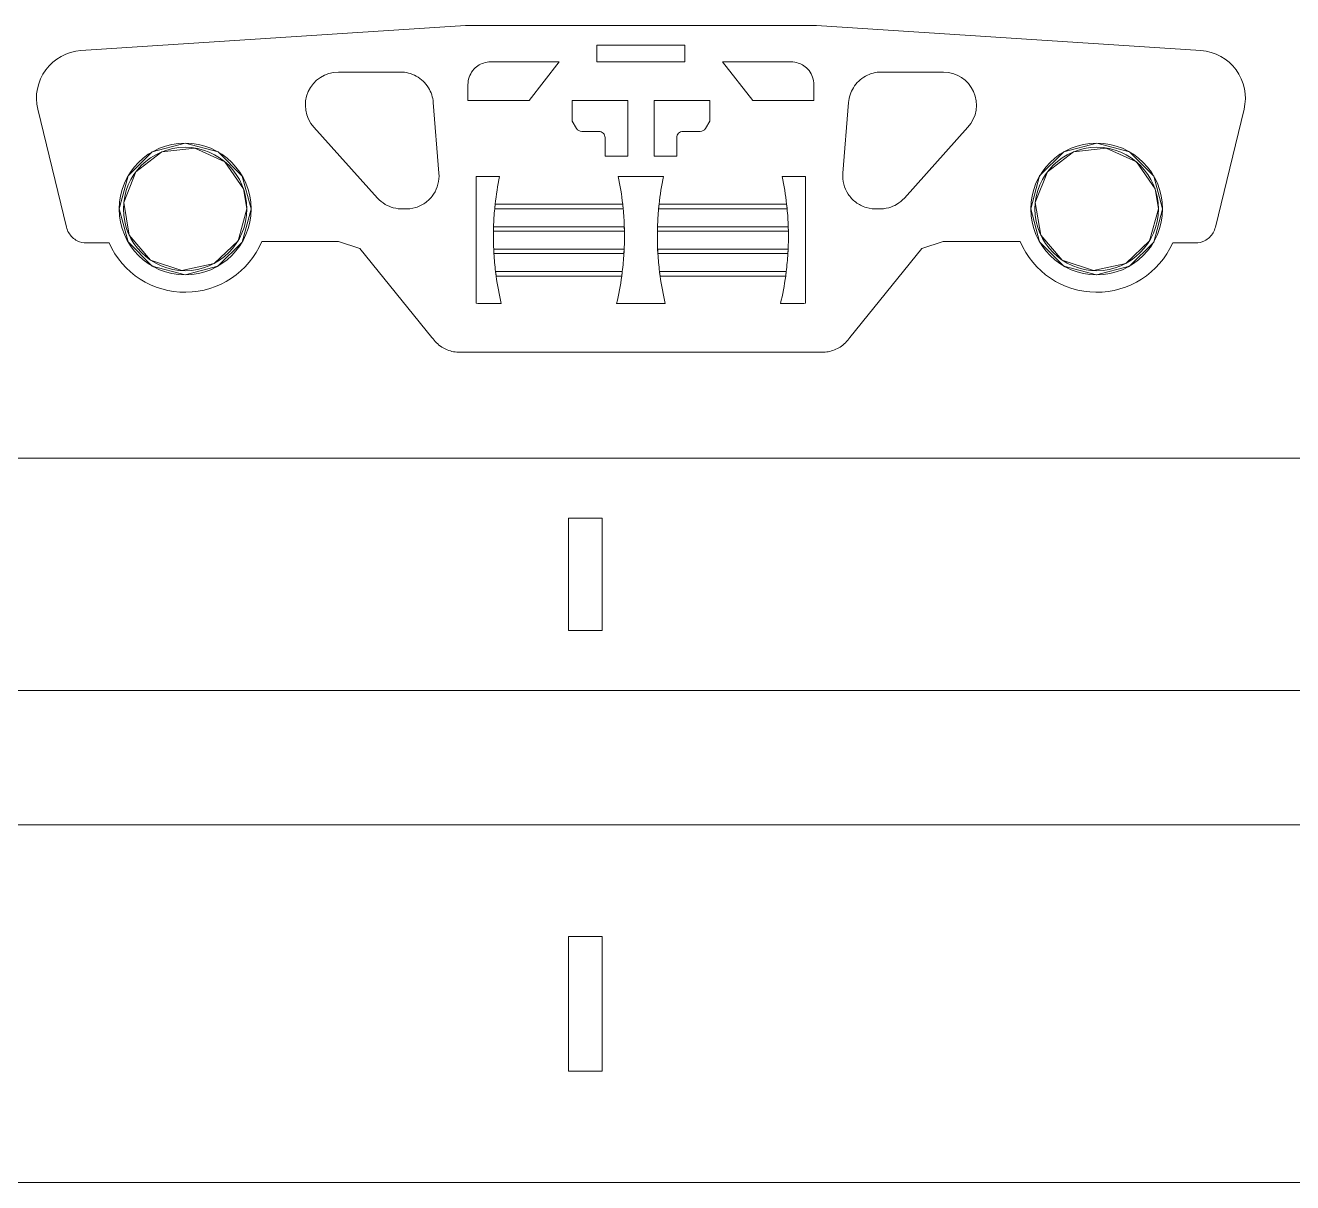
# Model space of a CAD drawing. Header units: millimetres. Extents: x -366 to 353, y -421 to 421.
# Drawn here: x -232.8 to -119.8, y -48.9 to 54.3 of the extents above; entities that cross this region are included whole.
import ezdxf

# ---------------------------------------------------------------- set-up
doc = ezdxf.new("R2010")
doc.units = ezdxf.units.MM
doc.header["$MEASUREMENT"] = 0
doc.layers.add('layer 1', color=7, linetype='Continuous')

msp = doc.modelspace()

# ---------------------------------------------------------------- linework, layer by layer
at = {"layer": 'layer 1', "color": 5, "lineweight": 9}
for points in [[(-193.5716, 54.2523), (-193.5716, 54.2523), (-227.8498, 52.0041), (-227.8498, 52.0041)], [(-162.2894, 54.2523), (-162.2894, 54.2523), (-193.5716, 54.2523), (-193.5716, 54.2523)], [(-128.0113, 52.0041), (-128.0113, 52.0041), (-162.2894, 54.2523), (-162.2894, 54.2523)], [(-174.0024, 52.4897), (-174.0024, 52.4897), (-181.8586, 52.4897), (-181.8586, 52.4897)], [(-181.8586, 52.4897), (-181.8586, 52.4897), (-181.8586, 50.999), (-181.8586, 50.999)], [(-174.0024, 50.999), (-174.0024, 50.999), (-174.0024, 52.4897), (-174.0024, 52.4897)], [(-185.2156, 50.999), (-185.2156, 50.999), (-191.3226, 50.999), (-191.3226, 50.999)], [(-187.9012, 47.5705), (-187.9012, 47.5705), (-185.2156, 50.999), (-185.2156, 50.999)], [(-181.8586, 50.999), (-181.8586, 50.999), (-174.0024, 50.999), (-174.0024, 50.999)], [(-170.6454, 50.999), (-170.6454, 50.999), (-167.9598, 47.5705), (-167.9598, 47.5705)], [(-164.5385, 50.999), (-164.5385, 50.999), (-170.6454, 50.999), (-170.6454, 50.999)], [(-199.3697, 50.0922), (-199.3697, 50.0922), (-204.8949, 50.0922), (-204.8949, 50.0922)], [(-150.9661, 50.0922), (-150.9661, 50.0922), (-156.4913, 50.0922), (-156.4913, 50.0922)], [(-193.347, 48.9746), (-193.347, 48.9746), (-193.347, 47.5705), (-193.347, 47.5705)], [(-162.514, 47.5705), (-162.514, 47.5705), (-162.514, 48.9746), (-162.514, 48.9746)], [(-193.347, 47.5705), (-193.347, 47.5705), (-187.9012, 47.5705), (-187.9012, 47.5705)], [(-184.0702, 47.5616), (-184.0702, 47.5616), (-184.0702, 45.7212), (-184.0702, 45.7212)], [(-179.1012, 47.5616), (-179.1012, 47.5616), (-184.0702, 47.5616), (-184.0702, 47.5616)], [(-179.1012, 42.5926), (-179.1012, 42.5926), (-179.1012, 47.5616), (-179.1012, 47.5616)], [(-171.7908, 47.5616), (-171.7908, 47.5616), (-176.7599, 47.5616), (-176.7599, 47.5616)], [(-176.7599, 47.5616), (-176.7599, 47.5616), (-176.7599, 42.5926), (-176.7599, 42.5926)], [(-171.7908, 45.7212), (-171.7908, 45.7212), (-171.7908, 47.5616), (-171.7908, 47.5616)], [(-167.9598, 47.5705), (-167.9598, 47.5705), (-162.514, 47.5705), (-162.514, 47.5705)], [(-231.6861, 46.7814), (-231.6861, 46.7814), (-229.1331, 36.269), (-229.1331, 36.269)], [(-195.934, 41.0691), (-195.934, 41.0691), (-196.4343, 47.3803), (-196.4343, 47.3803)], [(-159.4268, 47.3803), (-159.4268, 47.3803), (-159.9271, 41.0691), (-159.9271, 41.0691)], [(-126.7279, 36.269), (-126.7279, 36.269), (-124.175, 46.7814), (-124.175, 46.7814)], [(-184.0702, 45.7212), (-184.0702, 45.7212), (-183.6789, 45.0691), (-183.6789, 45.0691)], [(-172.1821, 45.0691), (-172.1821, 45.0691), (-171.7908, 45.7212), (-171.7908, 45.7212)], [(-207.0846, 45.1788), (-207.0846, 45.1788), (-201.4102, 38.8677), (-201.4102, 38.8677)], [(-183.6789, 45.0691), (-183.5792, 44.9028), (-183.3994, 44.8011), (-183.2055, 44.8011)], [(-183.2055, 44.8011), (-183.2055, 44.8011), (-181.6777, 44.8011), (-181.6777, 44.8011)], [(-181.1256, 44.2489), (-181.1256, 44.2489), (-181.1256, 42.5926), (-181.1256, 42.5926)], [(-174.7355, 42.5926), (-174.7355, 42.5926), (-174.7355, 44.2489), (-174.7355, 44.2489)], [(-174.1833, 44.8011), (-174.1833, 44.8011), (-172.6555, 44.8011), (-172.6555, 44.8011)], [(-172.6555, 44.8011), (-172.4616, 44.8011), (-172.2819, 44.9028), (-172.1821, 45.0691)], [(-154.4508, 38.8677), (-154.4508, 38.8677), (-148.7764, 45.1788), (-148.7764, 45.1788)], [(-181.1256, 42.5926), (-181.1256, 42.5926), (-179.1012, 42.5926), (-179.1012, 42.5926)], [(-176.7599, 42.5926), (-176.7599, 42.5926), (-174.7355, 42.5926), (-174.7355, 42.5926)], [(-192.601, 40.7879), (-192.601, 40.7879), (-192.601, 29.4899), (-192.601, 29.4899)], [(-190.5288, 40.7879), (-190.5288, 40.7879), (-192.601, 40.7879), (-192.601, 40.7879)], [(-190.5288, 40.7879), (-190.6996, 39.9704), (-190.8309, 39.145), (-190.9222, 38.3148)], [(-175.915, 40.7879), (-175.915, 40.7879), (-179.946, 40.7879), (-179.946, 40.7879)], [(-179.5526, 38.3148), (-179.6439, 39.145), (-179.7752, 39.9704), (-179.946, 40.7879)], [(-175.915, 40.7879), (-176.0858, 39.9704), (-176.2171, 39.145), (-176.3084, 38.3148)], [(-163.26, 40.7879), (-163.26, 40.7879), (-165.3323, 40.7879), (-165.3323, 40.7879)], [(-164.9389, 38.3148), (-165.0302, 39.145), (-165.1615, 39.9704), (-165.3323, 40.7879)], [(-163.26, 29.4899), (-163.26, 29.4899), (-163.26, 40.7879), (-163.26, 40.7879)], [(-190.963, 37.9148), (-191.0133, 37.3826), (-191.047, 36.849), (-191.0643, 36.3148)], [(-190.9222, 38.3148), (-190.9368, 38.1816), (-190.9505, 38.0482), (-190.963, 37.9148)], [(-190.963, 37.9148), (-190.963, 37.9148), (-179.5118, 37.9148), (-179.5118, 37.9148)], [(-179.5526, 38.3148), (-179.5526, 38.3148), (-190.9222, 38.3148), (-190.9222, 38.3148)], [(-179.5118, 37.9148), (-179.5243, 38.0482), (-179.538, 38.1816), (-179.5526, 38.3148)], [(-179.4105, 36.3148), (-179.4278, 36.849), (-179.4615, 37.3826), (-179.5118, 37.9148)], [(-176.3493, 37.9148), (-176.3995, 37.3826), (-176.4333, 36.849), (-176.4506, 36.3148)], [(-176.3084, 38.3148), (-176.3231, 38.1816), (-176.3367, 38.0482), (-176.3493, 37.9148)], [(-176.3493, 37.9148), (-176.3493, 37.9148), (-164.898, 37.9148), (-164.898, 37.9148)], [(-164.9389, 38.3148), (-164.9389, 38.3148), (-176.3084, 38.3148), (-176.3084, 38.3148)], [(-164.898, 37.9148), (-164.9106, 38.0482), (-164.9242, 38.1816), (-164.9389, 38.3148)], [(-164.7967, 36.3148), (-164.814, 36.849), (-164.8478, 37.3826), (-164.898, 37.9148)], [(-191.0643, 36.3148), (-191.0687, 36.1815), (-191.072, 36.0481), (-191.0742, 35.9148)], [(-179.4105, 36.3148), (-179.4105, 36.3148), (-191.0643, 36.3148), (-191.0643, 36.3148)], [(-179.4006, 35.9148), (-179.4029, 36.0481), (-179.4061, 36.1815), (-179.4105, 36.3148)], [(-176.4506, 36.3148), (-176.4549, 36.1815), (-176.4582, 36.0481), (-176.4605, 35.9148)], [(-164.7967, 36.3148), (-164.7967, 36.3148), (-176.4506, 36.3148), (-176.4506, 36.3148)], [(-164.7868, 35.9148), (-164.7891, 36.0481), (-164.7924, 36.1815), (-164.7967, 36.3148)], [(-191.0742, 35.9148), (-191.0833, 35.3813), (-191.0759, 34.8478), (-191.0521, 34.3148)], [(-191.0742, 35.9148), (-191.0742, 35.9148), (-179.4006, 35.9148), (-179.4006, 35.9148)], [(-179.4227, 34.3148), (-179.3989, 34.8477), (-179.3915, 35.3813), (-179.4006, 35.9146)], [(-176.4605, 35.9148), (-176.4695, 35.3813), (-176.4621, 34.8478), (-176.4384, 34.3148)], [(-176.4605, 35.9148), (-176.4605, 35.9148), (-164.7868, 35.9148), (-164.7868, 35.9148)], [(-164.8089, 34.3148), (-164.7851, 34.8477), (-164.7778, 35.3813), (-164.7868, 35.9146)], [(-227.3447, 34.863), (-227.3447, 34.863), (-225.3285, 34.863), (-225.3285, 34.863)], [(-211.7279, 34.9913), (-211.7279, 34.9913), (-204.8772, 34.9913), (-204.8772, 34.9913)], [(-204.8772, 34.9913), (-204.8772, 34.9913), (-202.9795, 34.3817), (-202.9795, 34.3817)], [(-202.9795, 34.3817), (-202.9795, 34.3817), (-196.5515, 26.4331), (-196.5515, 26.4331)], [(-191.0521, 34.3148), (-191.0462, 34.1814), (-191.0392, 34.0481), (-191.0312, 33.9148)], [(-179.4227, 34.3148), (-179.4227, 34.3148), (-191.0521, 34.3148), (-191.0521, 34.3148)], [(-191.0312, 33.9148), (-190.999, 33.3801), (-190.9504, 32.8465), (-190.8853, 32.3148)], [(-191.0312, 33.9148), (-191.0312, 33.9148), (-179.4436, 33.9148), (-179.4436, 33.9148)], [(-179.5895, 32.3148), (-179.5244, 32.8465), (-179.4758, 33.3801), (-179.4436, 33.9148)], [(-179.4436, 33.9148), (-179.4356, 34.0481), (-179.4286, 34.1814), (-179.4227, 34.3148)], [(-164.8089, 34.3148), (-164.8089, 34.3148), (-176.4384, 34.3148), (-176.4384, 34.3148)], [(-176.4384, 34.3148), (-176.4324, 34.1814), (-176.4254, 34.0481), (-176.4174, 33.9148)], [(-176.4174, 33.9148), (-176.3853, 33.3801), (-176.3366, 32.8465), (-176.2715, 32.3148)], [(-176.4174, 33.9148), (-176.4174, 33.9148), (-164.8299, 33.9148), (-164.8299, 33.9148)], [(-164.9758, 32.3148), (-164.9107, 32.8465), (-164.862, 33.3801), (-164.8299, 33.9148)], [(-164.8299, 33.9148), (-164.8219, 34.0481), (-164.8149, 34.1814), (-164.8089, 34.3148)], [(-159.3096, 26.4331), (-159.3096, 26.4331), (-152.8816, 34.3817), (-152.8816, 34.3817)], [(-152.8816, 34.3817), (-152.8816, 34.3817), (-150.9839, 34.9913), (-150.9839, 34.9913)], [(-150.9839, 34.9913), (-150.9839, 34.9913), (-144.1332, 34.9913), (-144.1332, 34.9913)], [(-130.5326, 34.863), (-130.5326, 34.863), (-128.5164, 34.863), (-128.5164, 34.863)], [(-190.8853, 32.3148), (-190.8689, 32.1813), (-190.8516, 32.048), (-190.8331, 31.9148)], [(-179.5895, 32.3148), (-179.5895, 32.3148), (-190.8853, 32.3148), (-190.8853, 32.3148)], [(-190.8331, 31.9148), (-190.719, 31.0892), (-190.5653, 30.2697), (-190.3724, 29.4589)], [(-190.8331, 31.9148), (-190.8331, 31.9148), (-179.6417, 31.9148), (-179.6417, 31.9148)], [(-180.1024, 29.4589), (-179.9096, 30.2697), (-179.7558, 31.0892), (-179.6417, 31.9148)], [(-179.6417, 31.9148), (-179.6232, 32.048), (-179.6059, 32.1813), (-179.5895, 32.3148)], [(-164.9758, 32.3148), (-164.9758, 32.3148), (-176.2715, 32.3148), (-176.2715, 32.3148)], [(-176.2715, 32.3148), (-176.2552, 32.1813), (-176.2378, 32.048), (-176.2194, 31.9148)], [(-176.2194, 31.9148), (-176.1053, 31.0892), (-175.9515, 30.2697), (-175.7586, 29.4589)], [(-176.2194, 31.9148), (-176.2194, 31.9148), (-165.0279, 31.9148), (-165.0279, 31.9148)], [(-165.4887, 29.4589), (-165.2958, 30.2697), (-165.142, 31.0892), (-165.0279, 31.9148)], [(-165.0279, 31.9148), (-165.0095, 32.048), (-164.9921, 32.1813), (-164.9758, 32.3148)], [(-192.601, 29.4899), (-192.601, 29.4899), (-192.4518, 29.4589), (-192.4518, 29.4589)], [(-192.4518, 29.4589), (-192.4518, 29.4589), (-190.3724, 29.4589), (-190.3724, 29.4589)], [(-180.1024, 29.4589), (-180.1024, 29.4589), (-175.7586, 29.4589), (-175.7586, 29.4589)], [(-165.4887, 29.4589), (-165.4887, 29.4589), (-163.4092, 29.4589), (-163.4092, 29.4589)], [(-163.4092, 29.4589), (-163.4092, 29.4589), (-163.26, 29.4899), (-163.26, 29.4899)], [(-194.056, 25.1238), (-194.056, 25.1238), (-177.9305, 25.1237), (-177.9305, 25.1237)], [(-177.9305, 25.1237), (-177.9305, 25.1237), (-161.8051, 25.1238), (-161.8051, 25.1238)], [(-22.8915, 15.6904), (-22.8915, 15.6904), (-342.8915, 15.6904), (-342.8915, 15.6904)], [(-184.3915, 10.347), (-184.3915, 10.347), (-184.3915, 0.347), (-184.3915, 0.347)], [(-181.3915, 10.347), (-181.3915, 10.347), (-184.3915, 10.347), (-184.3915, 10.347)], [(-181.3915, 0.347), (-181.3915, 0.347), (-181.3915, 10.347), (-181.3915, 10.347)], [(-184.3915, 0.347), (-184.3915, 0.347), (-181.3915, 0.347), (-181.3915, 0.347)], [(-342.8915, -4.9965), (-342.8915, -4.9965), (-22.8915, -4.9965), (-22.8915, -4.9965)], [(-22.8915, -16.9764), (-22.8915, -16.9764), (-342.8915, -16.9764), (-342.8915, -16.9764)], [(-181.3915, -26.9177), (-181.3915, -26.9177), (-184.3915, -26.9177), (-184.3915, -26.9177)], [(-184.3915, -26.9177), (-184.3915, -26.9177), (-184.3915, -38.9177), (-184.3915, -38.9177)], [(-181.3915, -38.9177), (-181.3915, -38.9177), (-181.3915, -26.9177), (-181.3915, -26.9177)], [(-184.3915, -38.9177), (-184.3915, -38.9177), (-181.3915, -38.9177), (-181.3915, -38.9177)], [(-342.8915, -48.8589), (-342.8915, -48.8589), (-22.8915, -48.8589), (-22.8915, -48.8589)]]:
    msp.add_open_spline(points, degree=3, dxfattribs=at)
for points, knots in [([(-227.8498, 52.0041), (-229.097, 51.9223), (-230.2443, 51.2935), (-230.9842, 50.2861), (-230.9842, 50.2861), (-231.7242, 49.2788), (-231.9811, 47.9959), (-231.6861, 46.7814)], [0, 0, 0, 0, 0.33333333, 0.33333333, 0.33333333, 0.33333333, 1, 1, 1, 1]), ([(-124.175, 46.7814), (-123.88, 47.9959), (-124.1369, 49.2788), (-124.8768, 50.2861), (-124.8768, 50.2861), (-125.6167, 51.2935), (-126.764, 51.9223), (-128.0112, 52.0041)], [0, 0, 0, 0, 0.33333333, 0.33333333, 0.33333333, 0.33333333, 1, 1, 1, 1]), ([(-191.3226, 50.999), (-191.5384, 50.9991), (-191.7543, 50.9642), (-191.9597, 50.8962), (-191.9597, 50.8962), (-192.1345, 50.8382), (-192.3016, 50.7561), (-192.4546, 50.6529), (-192.4546, 50.6529), (-192.6308, 50.534), (-192.7884, 50.3871), (-192.919, 50.2195), (-192.919, 50.2195), (-193.1937, 49.8671), (-193.3495, 49.4232), (-193.347, 48.9746)], [0, 0, 0, 0, 0.2, 0.2, 0.2, 0.2, 0.4, 0.4, 0.4, 0.4, 0.6, 0.6, 0.6, 0.6, 1, 1, 1, 1]), ([(-162.514, 48.9746), (-162.5115, 49.4232), (-162.6674, 49.8671), (-162.9421, 50.2195), (-162.9421, 50.2195), (-163.0727, 50.3871), (-163.2302, 50.534), (-163.4064, 50.6529), (-163.4064, 50.6529), (-163.5595, 50.7561), (-163.7266, 50.8382), (-163.9014, 50.8962), (-163.9014, 50.8962), (-164.1067, 50.9642), (-164.3227, 50.9991), (-164.5385, 50.999)], [0, 0, 0, 0, 0.2, 0.2, 0.2, 0.2, 0.4, 0.4, 0.4, 0.4, 0.6, 0.6, 0.6, 0.6, 1, 1, 1, 1]), ([(-204.8949, 50.0922), (-206.0575, 50.0922), (-207.1113, 49.4081), (-207.5845, 48.3462), (-207.5845, 48.3462), (-208.0578, 47.2843), (-207.8619, 46.0433), (-207.0846, 45.1788)], [0, 0, 0, 0, 0.33333333, 0.33333333, 0.33333333, 0.33333333, 1, 1, 1, 1]), ([(-196.4343, 47.3803), (-196.4703, 47.8457), (-196.6205, 48.3011), (-196.8664, 48.6982), (-196.8664, 48.6982), (-196.9996, 48.9132), (-197.1608, 49.1111), (-197.3444, 49.2851), (-197.3444, 49.2851), (-197.5283, 49.4593), (-197.7346, 49.6096), (-197.9567, 49.731), (-197.9567, 49.731), (-198.3876, 49.9666), (-198.878, 50.0935), (-199.3697, 50.0922)], [0, 0, 0, 0, 0.2, 0.2, 0.2, 0.2, 0.4, 0.4, 0.4, 0.4, 0.6, 0.6, 0.6, 0.6, 1, 1, 1, 1]), ([(-156.4913, 50.0922), (-156.9831, 50.0935), (-157.4734, 49.9666), (-157.9044, 49.731), (-157.9044, 49.731), (-158.1265, 49.6096), (-158.3328, 49.4593), (-158.5167, 49.2851), (-158.5167, 49.2851), (-158.7002, 49.1111), (-158.8615, 48.9132), (-158.9946, 48.6982), (-158.9946, 48.6982), (-159.2405, 48.3011), (-159.3908, 47.8457), (-159.4268, 47.3803)], [0, 0, 0, 0, 0.2, 0.2, 0.2, 0.2, 0.4, 0.4, 0.4, 0.4, 0.6, 0.6, 0.6, 0.6, 1, 1, 1, 1]), ([(-148.7764, 45.1788), (-147.9991, 46.0433), (-147.8033, 47.2843), (-148.2765, 48.3462), (-148.2765, 48.3462), (-148.7498, 49.4081), (-149.8035, 50.0922), (-150.9661, 50.0922)], [0, 0, 0, 0, 0.33333333, 0.33333333, 0.33333333, 0.33333333, 1, 1, 1, 1]), ([(-181.1256, 44.2489), (-181.1256, 44.3954), (-181.1838, 44.5358), (-181.2873, 44.6393), (-181.2873, 44.6393), (-181.3909, 44.7429), (-181.5313, 44.8011), (-181.6777, 44.8011)], [0, 0, 0, 0, 0.33333333, 0.33333333, 0.33333333, 0.33333333, 1, 1, 1, 1]), ([(-174.1833, 44.8011), (-174.3298, 44.8011), (-174.4702, 44.7429), (-174.5737, 44.6393), (-174.5737, 44.6393), (-174.6773, 44.5358), (-174.7355, 44.3954), (-174.7355, 44.2489)], [0, 0, 0, 0, 0.33333333, 0.33333333, 0.33333333, 0.33333333, 1, 1, 1, 1]), ([(-212.6833, 37.8918), (-212.6833, 41.1353), (-215.3127, 43.7647), (-218.5561, 43.7647), (-218.5561, 43.7647), (-221.7996, 43.7647), (-224.429, 41.1353), (-224.429, 37.8918), (-224.429, 37.8918), (-224.429, 34.6483), (-221.7997, 32.019), (-218.5562, 32.0189), (-218.5562, 32.0189), (-215.3127, 32.0189), (-212.6833, 34.6483), (-212.6833, 37.8918)], [0, 0, 0, 0, 0.2, 0.2, 0.2, 0.2, 0.4, 0.4, 0.4, 0.4, 0.6, 0.6, 0.6, 0.6, 1, 1, 1, 1]), ([(-213.0562, 37.8918), (-213.0562, 40.9294), (-215.5186, 43.3918), (-218.5561, 43.3918), (-218.5561, 43.3918), (-221.5937, 43.3918), (-224.0561, 40.9294), (-224.0562, 37.8918), (-224.0562, 37.8918), (-224.0562, 34.8543), (-221.5937, 32.3918), (-218.5562, 32.3918), (-218.5562, 32.3918), (-215.5186, 32.3918), (-213.0562, 34.8542), (-213.0562, 37.8918)], [0, 0, 0, 0, 0.2, 0.2, 0.2, 0.2, 0.4, 0.4, 0.4, 0.4, 0.6, 0.6, 0.6, 0.6, 1, 1, 1, 1]), ([(-131.432, 37.8918), (-131.432, 41.1353), (-134.0614, 43.7647), (-137.3049, 43.7647), (-137.3049, 43.7647), (-140.5484, 43.7647), (-143.1777, 41.1353), (-143.1778, 37.8918), (-143.1778, 37.8918), (-143.1778, 34.6483), (-140.5484, 32.019), (-137.3049, 32.0189), (-137.3049, 32.0189), (-134.0614, 32.0189), (-131.4321, 34.6483), (-131.432, 37.8918)], [0, 0, 0, 0, 0.2, 0.2, 0.2, 0.2, 0.4, 0.4, 0.4, 0.4, 0.6, 0.6, 0.6, 0.6, 1, 1, 1, 1]), ([(-131.8049, 37.8918), (-131.8049, 40.9294), (-134.2673, 43.3918), (-137.3049, 43.3918), (-137.3049, 43.3918), (-140.3425, 43.3918), (-142.8049, 40.9294), (-142.8049, 37.8918), (-142.8049, 37.8918), (-142.8049, 34.8543), (-140.3425, 32.3918), (-137.3049, 32.3918), (-137.3049, 32.3918), (-134.2674, 32.3918), (-131.8049, 34.8542), (-131.8049, 37.8918)], [0, 0, 0, 0, 0.2, 0.2, 0.2, 0.2, 0.4, 0.4, 0.4, 0.4, 0.6, 0.6, 0.6, 0.6, 1, 1, 1, 1]), ([(-201.4102, 38.8677), (-201.2122, 38.647), (-200.9804, 38.4573), (-200.7253, 38.3053), (-200.7253, 38.3053), (-200.5054, 38.1741), (-200.2681, 38.071), (-200.0216, 38.0041), (-200.0216, 38.0041), (-199.7149, 37.9209), (-199.3939, 37.8937), (-199.073, 37.8919), (-199.073, 37.8919), (-198.7097, 37.8898), (-198.3466, 37.9202), (-198.0018, 38.0225), (-198.0018, 38.0225), (-197.6679, 38.1216), (-197.3513, 38.2881), (-197.0735, 38.5028), (-197.0735, 38.5028), (-196.8124, 38.7046), (-196.5856, 38.9489), (-196.4056, 39.2237), (-196.4056, 39.2237), (-196.0518, 39.7641), (-195.8792, 40.4224), (-195.934, 41.0691)], [0, 0, 0, 0, 0.125, 0.125, 0.125, 0.125, 0.25, 0.25, 0.25, 0.25, 0.375, 0.375, 0.375, 0.375, 0.5, 0.5, 0.5, 0.5, 0.625, 0.625, 0.625, 0.625, 0.75, 0.75, 0.75, 0.75, 1, 1, 1, 1]), ([(-159.9271, 41.0691), (-159.9818, 40.4224), (-159.8093, 39.7641), (-159.4554, 39.2237), (-159.4554, 39.2237), (-159.2755, 38.9489), (-159.0486, 38.7046), (-158.7876, 38.5028), (-158.7876, 38.5028), (-158.5098, 38.2881), (-158.1931, 38.1216), (-157.8592, 38.0225), (-157.8592, 38.0225), (-157.5145, 37.9202), (-157.1513, 37.8898), (-156.788, 37.8919), (-156.788, 37.8919), (-156.4671, 37.8937), (-156.1461, 37.9209), (-155.8394, 38.0041), (-155.8394, 38.0041), (-155.5929, 38.071), (-155.3557, 38.1741), (-155.1357, 38.3053), (-155.1357, 38.3053), (-154.8807, 38.4573), (-154.6489, 38.647), (-154.4508, 38.8677)], [0, 0, 0, 0, 0.125, 0.125, 0.125, 0.125, 0.25, 0.25, 0.25, 0.25, 0.375, 0.375, 0.375, 0.375, 0.5, 0.5, 0.5, 0.5, 0.625, 0.625, 0.625, 0.625, 0.75, 0.75, 0.75, 0.75, 1, 1, 1, 1]), ([(-229.1331, 36.269), (-229.051, 35.9251), (-228.8644, 35.6068), (-228.6067, 35.3638), (-228.6067, 35.3638), (-228.4758, 35.2404), (-228.3266, 35.1364), (-228.1657, 35.0562), (-228.1657, 35.0562), (-227.9115, 34.9296), (-227.6282, 34.8625), (-227.3447, 34.863)], [0, 0, 0, 0, 0.25, 0.25, 0.25, 0.25, 0.5, 0.5, 0.5, 0.5, 1, 1, 1, 1]), ([(-128.5164, 34.863), (-128.2328, 34.8625), (-127.9496, 34.9296), (-127.6954, 35.0562), (-127.6954, 35.0562), (-127.5345, 35.1364), (-127.3853, 35.2404), (-127.2543, 35.3638), (-127.2543, 35.3638), (-126.9966, 35.6068), (-126.81, 35.9251), (-126.7279, 36.269)], [0, 0, 0, 0, 0.25, 0.25, 0.25, 0.25, 0.5, 0.5, 0.5, 0.5, 1, 1, 1, 1]), ([(-225.3285, 34.863), (-224.1237, 32.1692), (-221.4369, 30.4455), (-218.4861, 30.4734), (-218.4861, 30.4734), (-215.5353, 30.5012), (-212.8816, 32.2753), (-211.7279, 34.9913)], [0, 0, 0, 0, 0.33333333, 0.33333333, 0.33333333, 0.33333333, 1, 1, 1, 1]), ([(-144.1332, 34.9913), (-142.9795, 32.2753), (-140.3257, 30.5012), (-137.3749, 30.4734), (-137.3749, 30.4734), (-134.4241, 30.4455), (-131.7374, 32.1692), (-130.5326, 34.863)], [0, 0, 0, 0, 0.33333333, 0.33333333, 0.33333333, 0.33333333, 1, 1, 1, 1]), ([(-196.5515, 26.4331), (-196.3152, 26.1054), (-196.022, 25.813), (-195.6816, 25.5929), (-195.6816, 25.5929), (-195.5252, 25.4918), (-195.3587, 25.4059), (-195.1858, 25.3364), (-195.1858, 25.3364), (-194.828, 25.1927), (-194.4423, 25.1192), (-194.056, 25.1238)], [0, 0, 0, 0, 0.25, 0.25, 0.25, 0.25, 0.5, 0.5, 0.5, 0.5, 1, 1, 1, 1]), ([(-161.8051, 25.1238), (-161.4187, 25.1192), (-161.033, 25.1927), (-160.6752, 25.3364), (-160.6752, 25.3364), (-160.5023, 25.4059), (-160.3359, 25.4918), (-160.1794, 25.5929), (-160.1794, 25.5929), (-159.8391, 25.813), (-159.5459, 26.1054), (-159.3096, 26.4331)], [0, 0, 0, 0, 0.25, 0.25, 0.25, 0.25, 0.5, 0.5, 0.5, 0.5, 1, 1, 1, 1])]:
    msp.add_open_spline(points, degree=3, knots=knots, dxfattribs=at)
at = {"layer": 'layer 1', "lineweight": 9}
for points, knots in [([(-212.6833, 37.8918), (-212.6833, 37.8918), (-213.4697, 40.8275), (-213.4697, 40.8275), (-213.4697, 40.8275), (-213.4697, 40.8275), (-213.4697, 40.8275), (-213.4697, 40.8275), (-213.4697, 40.8275), (-213.4697, 40.8275), (-215.6182, 42.977), (-215.6182, 42.977), (-215.6182, 42.977), (-215.6182, 42.977), (-215.6182, 42.977), (-215.6182, 42.977), (-215.6182, 42.977), (-215.6182, 42.977), (-218.5535, 43.7647), (-218.5535, 43.7647), (-218.5535, 43.7647), (-218.5535, 43.7647), (-218.5535, 43.7647), (-218.5535, 43.7647), (-218.5535, 43.7647), (-218.5535, 43.7647), (-221.4896, 42.9796), (-221.4896, 42.9796), (-221.4896, 42.9796), (-221.4896, 42.9796), (-221.4896, 42.9796), (-221.4896, 42.9796), (-221.4896, 42.9796), (-221.4896, 42.9796), (-223.64, 40.832), (-223.64, 40.832), (-223.64, 40.832), (-223.64, 40.832), (-223.64, 40.832), (-223.64, 40.832), (-223.64, 40.832), (-223.64, 40.832), (-224.429, 37.897), (-224.429, 37.897), (-224.429, 37.897), (-224.429, 37.897), (-224.429, 37.897), (-224.429, 37.897), (-224.429, 37.897), (-224.429, 37.897), (-223.6452, 34.9607), (-223.6452, 34.9607), (-223.6452, 34.9607), (-223.6452, 34.9607), (-223.6452, 34.9607), (-223.6452, 34.9607), (-223.6452, 34.9607), (-223.6452, 34.9607), (-221.4986, 32.8093), (-221.4986, 32.8093), (-221.4986, 32.8093), (-221.4986, 32.8093), (-221.4986, 32.8093), (-221.4986, 32.8093), (-221.4986, 32.8093), (-221.4986, 32.8093), (-218.564, 32.019), (-218.564, 32.019), (-218.564, 32.019), (-218.564, 32.019), (-218.564, 32.019), (-218.564, 32.019), (-218.564, 32.019), (-218.564, 32.019), (-215.6273, 32.8014), (-215.6273, 32.8014), (-215.6273, 32.8014), (-215.6273, 32.8014), (-215.6273, 32.8014), (-215.6273, 32.8014), (-215.6273, 32.8014), (-215.6273, 32.8014), (-213.4749, 34.9471), (-213.4749, 34.9471), (-213.4749, 34.9471), (-213.4749, 34.9471), (-213.4749, 34.9471), (-213.4749, 34.9471), (-213.4749, 34.9471), (-213.4749, 34.9471), (-212.6833, 37.8813), (-212.6833, 37.8813), (-212.6833, 37.8813), (-212.6833, 37.8813), (-212.6833, 37.8813), (-212.6833, 37.8813), (-212.6833, 37.8813), (-212.6833, 37.8813), (-212.6833, 37.8918), (-212.6833, 37.8918)], [0, 0, 0, 0, 0.03846154, 0.03846154, 0.03846154, 0.03846154, 0.07692308, 0.07692308, 0.07692308, 0.07692308, 0.11538462, 0.11538462, 0.11538462, 0.11538462, 0.15384615, 0.15384615, 0.15384615, 0.15384615, 0.19230769, 0.19230769, 0.19230769, 0.19230769, 0.23076923, 0.23076923, 0.23076923, 0.23076923, 0.26923077, 0.26923077, 0.26923077, 0.26923077, 0.30769231, 0.30769231, 0.30769231, 0.30769231, 0.34615385, 0.34615385, 0.34615385, 0.34615385, 0.38461538, 0.38461538, 0.38461538, 0.38461538, 0.42307692, 0.42307692, 0.42307692, 0.42307692, 0.46153846, 0.46153846, 0.46153846, 0.46153846, 0.5, 0.5, 0.5, 0.5, 0.53846154, 0.53846154, 0.53846154, 0.53846154, 0.57692308, 0.57692308, 0.57692308, 0.57692308, 0.61538462, 0.61538462, 0.61538462, 0.61538462, 0.65384615, 0.65384615, 0.65384615, 0.65384615, 0.69230769, 0.69230769, 0.69230769, 0.69230769, 0.73076923, 0.73076923, 0.73076923, 0.73076923, 0.76923077, 0.76923077, 0.76923077, 0.76923077, 0.80769231, 0.80769231, 0.80769231, 0.80769231, 0.84615385, 0.84615385, 0.84615385, 0.84615385, 0.88461538, 0.88461538, 0.88461538, 0.88461538, 0.92307692, 0.92307692, 0.92307692, 0.92307692, 1, 1, 1, 1]), ([(-213.0562, 37.8918), (-213.0562, 37.8918), (-213.8416, 35.0593), (-213.8416, 35.0593), (-213.8416, 35.0593), (-213.8416, 35.0593), (-213.8416, 35.0593), (-213.8416, 35.0593), (-213.8416, 35.0593), (-213.8416, 35.0593), (-215.9736, 33.0358), (-215.9736, 33.0358), (-215.9736, 33.0358), (-215.9736, 33.0358), (-215.9736, 33.0358), (-215.9736, 33.0358), (-215.9736, 33.0358), (-215.9736, 33.0358), (-218.8433, 32.3993), (-218.8433, 32.3993), (-218.8433, 32.3993), (-218.8433, 32.3993), (-218.8433, 32.3993), (-218.8433, 32.3993), (-218.8433, 32.3993), (-218.8433, 32.3993), (-221.6309, 33.3316), (-221.6309, 33.3316), (-221.6309, 33.3316), (-221.6309, 33.3316), (-221.6309, 33.3316), (-221.6309, 33.3316), (-221.6309, 33.3316), (-221.6309, 33.3316), (-223.5403, 35.5663), (-223.5403, 35.5663), (-223.5403, 35.5663), (-223.5403, 35.5663), (-223.5403, 35.5663), (-223.5403, 35.5663), (-223.5403, 35.5663), (-223.5403, 35.5663), (-224.0262, 38.4653), (-224.0262, 38.4653), (-224.0262, 38.4653), (-224.0262, 38.4653), (-224.0262, 38.4653), (-224.0262, 38.4653), (-224.0262, 38.4653), (-224.0262, 38.4653), (-222.9497, 41.2004), (-222.9497, 41.2004), (-222.9497, 41.2004), (-222.9497, 41.2004), (-222.9497, 41.2004), (-222.9497, 41.2004), (-222.9497, 41.2004), (-222.9497, 41.2004), (-220.6183, 42.9906), (-220.6183, 42.9906), (-220.6183, 42.9906), (-220.6183, 42.9906), (-220.6183, 42.9906), (-220.6183, 42.9906), (-220.6183, 42.9906), (-220.6183, 42.9906), (-217.6979, 43.3244), (-217.6979, 43.3244), (-217.6979, 43.3244), (-217.6979, 43.3244), (-217.6979, 43.3244), (-217.6979, 43.3244), (-217.6979, 43.3244), (-217.6979, 43.3244), (-215.0227, 42.1066), (-215.0227, 42.1066), (-215.0227, 42.1066), (-215.0227, 42.1066), (-215.0227, 42.1066), (-215.0227, 42.1066), (-215.0227, 42.1066), (-215.0227, 42.1066), (-213.3567, 39.685), (-213.3567, 39.685), (-213.3567, 39.685), (-213.3567, 39.685), (-213.3567, 39.685), (-213.3567, 39.685), (-213.3567, 39.685), (-213.3567, 39.685), (-213.0562, 37.8918), (-213.0562, 37.8918)], [0, 0, 0, 0, 0.04166667, 0.04166667, 0.04166667, 0.04166667, 0.08333333, 0.08333333, 0.08333333, 0.08333333, 0.125, 0.125, 0.125, 0.125, 0.16666667, 0.16666667, 0.16666667, 0.16666667, 0.20833333, 0.20833333, 0.20833333, 0.20833333, 0.25, 0.25, 0.25, 0.25, 0.29166667, 0.29166667, 0.29166667, 0.29166667, 0.33333333, 0.33333333, 0.33333333, 0.33333333, 0.375, 0.375, 0.375, 0.375, 0.41666667, 0.41666667, 0.41666667, 0.41666667, 0.45833333, 0.45833333, 0.45833333, 0.45833333, 0.5, 0.5, 0.5, 0.5, 0.54166667, 0.54166667, 0.54166667, 0.54166667, 0.58333333, 0.58333333, 0.58333333, 0.58333333, 0.625, 0.625, 0.625, 0.625, 0.66666667, 0.66666667, 0.66666667, 0.66666667, 0.70833333, 0.70833333, 0.70833333, 0.70833333, 0.75, 0.75, 0.75, 0.75, 0.79166667, 0.79166667, 0.79166667, 0.79166667, 0.83333333, 0.83333333, 0.83333333, 0.83333333, 0.875, 0.875, 0.875, 0.875, 0.91666667, 0.91666667, 0.91666667, 0.91666667, 1, 1, 1, 1]), ([(-131.432, 37.8918), (-131.432, 37.8918), (-132.2184, 40.8275), (-132.2184, 40.8275), (-132.2184, 40.8275), (-132.2184, 40.8275), (-132.2184, 40.8275), (-132.2184, 40.8275), (-132.2184, 40.8275), (-132.2184, 40.8275), (-134.367, 42.977), (-134.367, 42.977), (-134.367, 42.977), (-134.367, 42.977), (-134.367, 42.977), (-134.367, 42.977), (-134.367, 42.977), (-134.367, 42.977), (-137.3023, 43.7647), (-137.3023, 43.7647), (-137.3023, 43.7647), (-137.3023, 43.7647), (-137.3023, 43.7647), (-137.3023, 43.7647), (-137.3023, 43.7647), (-137.3023, 43.7647), (-140.2383, 42.9796), (-140.2383, 42.9796), (-140.2383, 42.9796), (-140.2383, 42.9796), (-140.2383, 42.9796), (-140.2383, 42.9796), (-140.2383, 42.9796), (-140.2383, 42.9796), (-142.3888, 40.832), (-142.3888, 40.832), (-142.3888, 40.832), (-142.3888, 40.832), (-142.3888, 40.832), (-142.3888, 40.832), (-142.3888, 40.832), (-142.3888, 40.832), (-143.1778, 37.897), (-143.1778, 37.897), (-143.1778, 37.897), (-143.1778, 37.897), (-143.1778, 37.897), (-143.1778, 37.897), (-143.1778, 37.897), (-143.1778, 37.897), (-142.394, 34.9607), (-142.394, 34.9607), (-142.394, 34.9607), (-142.394, 34.9607), (-142.394, 34.9607), (-142.394, 34.9607), (-142.394, 34.9607), (-142.394, 34.9607), (-140.2474, 32.8093), (-140.2474, 32.8093), (-140.2474, 32.8093), (-140.2474, 32.8093), (-140.2474, 32.8093), (-140.2474, 32.8093), (-140.2474, 32.8093), (-140.2474, 32.8093), (-137.3127, 32.019), (-137.3127, 32.019), (-137.3127, 32.019), (-137.3127, 32.019), (-137.3127, 32.019), (-137.3127, 32.019), (-137.3127, 32.019), (-137.3127, 32.019), (-134.376, 32.8014), (-134.376, 32.8014), (-134.376, 32.8014), (-134.376, 32.8014), (-134.376, 32.8014), (-134.376, 32.8014), (-134.376, 32.8014), (-134.376, 32.8014), (-132.2237, 34.9471), (-132.2237, 34.9471), (-132.2237, 34.9471), (-132.2237, 34.9471), (-132.2237, 34.9471), (-132.2237, 34.9471), (-132.2237, 34.9471), (-132.2237, 34.9471), (-131.432, 37.8813), (-131.432, 37.8813), (-131.432, 37.8813), (-131.432, 37.8813), (-131.432, 37.8813), (-131.432, 37.8813), (-131.432, 37.8813), (-131.432, 37.8813), (-131.432, 37.8918), (-131.432, 37.8918)], [0, 0, 0, 0, 0.03846154, 0.03846154, 0.03846154, 0.03846154, 0.07692308, 0.07692308, 0.07692308, 0.07692308, 0.11538462, 0.11538462, 0.11538462, 0.11538462, 0.15384615, 0.15384615, 0.15384615, 0.15384615, 0.19230769, 0.19230769, 0.19230769, 0.19230769, 0.23076923, 0.23076923, 0.23076923, 0.23076923, 0.26923077, 0.26923077, 0.26923077, 0.26923077, 0.30769231, 0.30769231, 0.30769231, 0.30769231, 0.34615385, 0.34615385, 0.34615385, 0.34615385, 0.38461538, 0.38461538, 0.38461538, 0.38461538, 0.42307692, 0.42307692, 0.42307692, 0.42307692, 0.46153846, 0.46153846, 0.46153846, 0.46153846, 0.5, 0.5, 0.5, 0.5, 0.53846154, 0.53846154, 0.53846154, 0.53846154, 0.57692308, 0.57692308, 0.57692308, 0.57692308, 0.61538462, 0.61538462, 0.61538462, 0.61538462, 0.65384615, 0.65384615, 0.65384615, 0.65384615, 0.69230769, 0.69230769, 0.69230769, 0.69230769, 0.73076923, 0.73076923, 0.73076923, 0.73076923, 0.76923077, 0.76923077, 0.76923077, 0.76923077, 0.80769231, 0.80769231, 0.80769231, 0.80769231, 0.84615385, 0.84615385, 0.84615385, 0.84615385, 0.88461538, 0.88461538, 0.88461538, 0.88461538, 0.92307692, 0.92307692, 0.92307692, 0.92307692, 1, 1, 1, 1]), ([(-131.8049, 37.8918), (-131.8049, 37.8918), (-132.5904, 35.0593), (-132.5904, 35.0593), (-132.5904, 35.0593), (-132.5904, 35.0593), (-132.5904, 35.0593), (-132.5904, 35.0593), (-132.5904, 35.0593), (-132.5904, 35.0593), (-134.7224, 33.0358), (-134.7224, 33.0358), (-134.7224, 33.0358), (-134.7224, 33.0358), (-134.7224, 33.0358), (-134.7224, 33.0358), (-134.7224, 33.0358), (-134.7224, 33.0358), (-137.592, 32.3993), (-137.592, 32.3993), (-137.592, 32.3993), (-137.592, 32.3993), (-137.592, 32.3993), (-137.592, 32.3993), (-137.592, 32.3993), (-137.592, 32.3993), (-140.3796, 33.3316), (-140.3796, 33.3316), (-140.3796, 33.3316), (-140.3796, 33.3316), (-140.3796, 33.3316), (-140.3796, 33.3316), (-140.3796, 33.3316), (-140.3796, 33.3316), (-142.2891, 35.5663), (-142.2891, 35.5663), (-142.2891, 35.5663), (-142.2891, 35.5663), (-142.2891, 35.5663), (-142.2891, 35.5663), (-142.2891, 35.5663), (-142.2891, 35.5663), (-142.7749, 38.4653), (-142.7749, 38.4653), (-142.7749, 38.4653), (-142.7749, 38.4653), (-142.7749, 38.4653), (-142.7749, 38.4653), (-142.7749, 38.4653), (-142.7749, 38.4653), (-141.6984, 41.2004), (-141.6984, 41.2004), (-141.6984, 41.2004), (-141.6984, 41.2004), (-141.6984, 41.2004), (-141.6984, 41.2004), (-141.6984, 41.2004), (-141.6984, 41.2004), (-139.367, 42.9906), (-139.367, 42.9906), (-139.367, 42.9906), (-139.367, 42.9906), (-139.367, 42.9906), (-139.367, 42.9906), (-139.367, 42.9906), (-139.367, 42.9906), (-136.4467, 43.3244), (-136.4467, 43.3244), (-136.4467, 43.3244), (-136.4467, 43.3244), (-136.4467, 43.3244), (-136.4467, 43.3244), (-136.4467, 43.3244), (-136.4467, 43.3244), (-133.7714, 42.1066), (-133.7714, 42.1066), (-133.7714, 42.1066), (-133.7714, 42.1066), (-133.7714, 42.1066), (-133.7714, 42.1066), (-133.7714, 42.1066), (-133.7714, 42.1066), (-132.1054, 39.685), (-132.1054, 39.685), (-132.1054, 39.685), (-132.1054, 39.685), (-132.1054, 39.685), (-132.1054, 39.685), (-132.1054, 39.685), (-132.1054, 39.685), (-131.8049, 37.8918), (-131.8049, 37.8918)], [0, 0, 0, 0, 0.04166667, 0.04166667, 0.04166667, 0.04166667, 0.08333333, 0.08333333, 0.08333333, 0.08333333, 0.125, 0.125, 0.125, 0.125, 0.16666667, 0.16666667, 0.16666667, 0.16666667, 0.20833333, 0.20833333, 0.20833333, 0.20833333, 0.25, 0.25, 0.25, 0.25, 0.29166667, 0.29166667, 0.29166667, 0.29166667, 0.33333333, 0.33333333, 0.33333333, 0.33333333, 0.375, 0.375, 0.375, 0.375, 0.41666667, 0.41666667, 0.41666667, 0.41666667, 0.45833333, 0.45833333, 0.45833333, 0.45833333, 0.5, 0.5, 0.5, 0.5, 0.54166667, 0.54166667, 0.54166667, 0.54166667, 0.58333333, 0.58333333, 0.58333333, 0.58333333, 0.625, 0.625, 0.625, 0.625, 0.66666667, 0.66666667, 0.66666667, 0.66666667, 0.70833333, 0.70833333, 0.70833333, 0.70833333, 0.75, 0.75, 0.75, 0.75, 0.79166667, 0.79166667, 0.79166667, 0.79166667, 0.83333333, 0.83333333, 0.83333333, 0.83333333, 0.875, 0.875, 0.875, 0.875, 0.91666667, 0.91666667, 0.91666667, 0.91666667, 1, 1, 1, 1]), ([(-179.5526, 38.3148), (-179.5526, 38.3148), (-190.9222, 38.3148), (-190.9222, 38.3148), (-190.9222, 38.3148), (-190.9222, 38.3148), (-190.9222, 38.3148), (-190.9222, 38.3148), (-190.9222, 38.3148), (-190.9222, 38.3148), (-190.963, 37.9148), (-190.963, 37.9148), (-190.963, 37.9148), (-190.963, 37.9148), (-190.963, 37.9148), (-190.963, 37.9148), (-190.963, 37.9148), (-190.963, 37.9148), (-179.5118, 37.9148), (-179.5118, 37.9148), (-179.5118, 37.9148), (-179.5118, 37.9148), (-179.5118, 37.9148), (-179.5118, 37.9148), (-179.5118, 37.9148), (-179.5118, 37.9148), (-179.5526, 38.3148), (-179.5526, 38.3148)], [0, 0, 0, 0, 0.125, 0.125, 0.125, 0.125, 0.25, 0.25, 0.25, 0.25, 0.375, 0.375, 0.375, 0.375, 0.5, 0.5, 0.5, 0.5, 0.625, 0.625, 0.625, 0.625, 0.75, 0.75, 0.75, 0.75, 1, 1, 1, 1]), ([(-164.9389, 38.3148), (-164.9389, 38.3148), (-176.3084, 38.3148), (-176.3084, 38.3148), (-176.3084, 38.3148), (-176.3084, 38.3148), (-176.3084, 38.3148), (-176.3084, 38.3148), (-176.3084, 38.3148), (-176.3084, 38.3148), (-176.3493, 37.9148), (-176.3493, 37.9148), (-176.3493, 37.9148), (-176.3493, 37.9148), (-176.3493, 37.9148), (-176.3493, 37.9148), (-176.3493, 37.9148), (-176.3493, 37.9148), (-164.898, 37.9148), (-164.898, 37.9148), (-164.898, 37.9148), (-164.898, 37.9148), (-164.898, 37.9148), (-164.898, 37.9148), (-164.898, 37.9148), (-164.898, 37.9148), (-164.9389, 38.3148), (-164.9389, 38.3148)], [0, 0, 0, 0, 0.125, 0.125, 0.125, 0.125, 0.25, 0.25, 0.25, 0.25, 0.375, 0.375, 0.375, 0.375, 0.5, 0.5, 0.5, 0.5, 0.625, 0.625, 0.625, 0.625, 0.75, 0.75, 0.75, 0.75, 1, 1, 1, 1]), ([(-179.4105, 36.3148), (-179.4105, 36.3148), (-191.0643, 36.3148), (-191.0643, 36.3148), (-191.0643, 36.3148), (-191.0643, 36.3148), (-191.0643, 36.3148), (-191.0643, 36.3148), (-191.0643, 36.3148), (-191.0643, 36.3148), (-191.0742, 35.9148), (-191.0742, 35.9148), (-191.0742, 35.9148), (-191.0742, 35.9148), (-191.0742, 35.9148), (-191.0742, 35.9148), (-191.0742, 35.9148), (-191.0742, 35.9148), (-179.4006, 35.9148), (-179.4006, 35.9148), (-179.4006, 35.9148), (-179.4006, 35.9148), (-179.4006, 35.9148), (-179.4006, 35.9148), (-179.4006, 35.9148), (-179.4006, 35.9148), (-179.4105, 36.3148), (-179.4105, 36.3148)], [0, 0, 0, 0, 0.125, 0.125, 0.125, 0.125, 0.25, 0.25, 0.25, 0.25, 0.375, 0.375, 0.375, 0.375, 0.5, 0.5, 0.5, 0.5, 0.625, 0.625, 0.625, 0.625, 0.75, 0.75, 0.75, 0.75, 1, 1, 1, 1]), ([(-164.7967, 36.3148), (-164.7967, 36.3148), (-176.4506, 36.3148), (-176.4506, 36.3148), (-176.4506, 36.3148), (-176.4506, 36.3148), (-176.4506, 36.3148), (-176.4506, 36.3148), (-176.4506, 36.3148), (-176.4506, 36.3148), (-176.4605, 35.9148), (-176.4605, 35.9148), (-176.4605, 35.9148), (-176.4605, 35.9148), (-176.4605, 35.9148), (-176.4605, 35.9148), (-176.4605, 35.9148), (-176.4605, 35.9148), (-164.7868, 35.9148), (-164.7868, 35.9148), (-164.7868, 35.9148), (-164.7868, 35.9148), (-164.7868, 35.9148), (-164.7868, 35.9148), (-164.7868, 35.9148), (-164.7868, 35.9148), (-164.7967, 36.3148), (-164.7967, 36.3148)], [0, 0, 0, 0, 0.125, 0.125, 0.125, 0.125, 0.25, 0.25, 0.25, 0.25, 0.375, 0.375, 0.375, 0.375, 0.5, 0.5, 0.5, 0.5, 0.625, 0.625, 0.625, 0.625, 0.75, 0.75, 0.75, 0.75, 1, 1, 1, 1]), ([(-179.4227, 34.3148), (-179.4227, 34.3148), (-191.0521, 34.3148), (-191.0521, 34.3148), (-191.0521, 34.3148), (-191.0521, 34.3148), (-191.0521, 34.3148), (-191.0521, 34.3148), (-191.0521, 34.3148), (-191.0521, 34.3148), (-191.0312, 33.9148), (-191.0312, 33.9148), (-191.0312, 33.9148), (-191.0312, 33.9148), (-191.0312, 33.9148), (-191.0312, 33.9148), (-191.0312, 33.9148), (-191.0312, 33.9148), (-179.4436, 33.9148), (-179.4436, 33.9148), (-179.4436, 33.9148), (-179.4436, 33.9148), (-179.4436, 33.9148), (-179.4436, 33.9148), (-179.4436, 33.9148), (-179.4436, 33.9148), (-179.4227, 34.3148), (-179.4227, 34.3148)], [0, 0, 0, 0, 0.125, 0.125, 0.125, 0.125, 0.25, 0.25, 0.25, 0.25, 0.375, 0.375, 0.375, 0.375, 0.5, 0.5, 0.5, 0.5, 0.625, 0.625, 0.625, 0.625, 0.75, 0.75, 0.75, 0.75, 1, 1, 1, 1]), ([(-176.4174, 33.9148), (-176.4174, 33.9148), (-164.8299, 33.9148), (-164.8299, 33.9148), (-164.8299, 33.9148), (-164.8299, 33.9148), (-164.8299, 33.9148), (-164.8299, 33.9148), (-164.8299, 33.9148), (-164.8299, 33.9148), (-164.8089, 34.3148), (-164.8089, 34.3148), (-164.8089, 34.3148), (-164.8089, 34.3148), (-164.8089, 34.3148), (-164.8089, 34.3148), (-164.8089, 34.3148), (-164.8089, 34.3148), (-176.4384, 34.3148), (-176.4384, 34.3148), (-176.4384, 34.3148), (-176.4384, 34.3148), (-176.4384, 34.3148), (-176.4384, 34.3148), (-176.4384, 34.3148), (-176.4384, 34.3148), (-176.4174, 33.9148), (-176.4174, 33.9148)], [0, 0, 0, 0, 0.125, 0.125, 0.125, 0.125, 0.25, 0.25, 0.25, 0.25, 0.375, 0.375, 0.375, 0.375, 0.5, 0.5, 0.5, 0.5, 0.625, 0.625, 0.625, 0.625, 0.75, 0.75, 0.75, 0.75, 1, 1, 1, 1]), ([(-190.8331, 31.9148), (-190.8331, 31.9148), (-179.6417, 31.9148), (-179.6417, 31.9148), (-179.6417, 31.9148), (-179.6417, 31.9148), (-179.6417, 31.9148), (-179.6417, 31.9148), (-179.6417, 31.9148), (-179.6417, 31.9148), (-179.5895, 32.3148), (-179.5895, 32.3148), (-179.5895, 32.3148), (-179.5895, 32.3148), (-179.5895, 32.3148), (-179.5895, 32.3148), (-179.5895, 32.3148), (-179.5895, 32.3148), (-190.8853, 32.3148), (-190.8853, 32.3148), (-190.8853, 32.3148), (-190.8853, 32.3148), (-190.8853, 32.3148), (-190.8853, 32.3148), (-190.8853, 32.3148), (-190.8853, 32.3148), (-190.8331, 31.9148), (-190.8331, 31.9148)], [0, 0, 0, 0, 0.125, 0.125, 0.125, 0.125, 0.25, 0.25, 0.25, 0.25, 0.375, 0.375, 0.375, 0.375, 0.5, 0.5, 0.5, 0.5, 0.625, 0.625, 0.625, 0.625, 0.75, 0.75, 0.75, 0.75, 1, 1, 1, 1]), ([(-164.9758, 32.3148), (-164.9758, 32.3148), (-176.2715, 32.3148), (-176.2715, 32.3148), (-176.2715, 32.3148), (-176.2715, 32.3148), (-176.2715, 32.3148), (-176.2715, 32.3148), (-176.2715, 32.3148), (-176.2715, 32.3148), (-176.2194, 31.9148), (-176.2194, 31.9148), (-176.2194, 31.9148), (-176.2194, 31.9148), (-176.2194, 31.9148), (-176.2194, 31.9148), (-176.2194, 31.9148), (-176.2194, 31.9148), (-165.0279, 31.9148), (-165.0279, 31.9148), (-165.0279, 31.9148), (-165.0279, 31.9148), (-165.0279, 31.9148), (-165.0279, 31.9148), (-165.0279, 31.9148), (-165.0279, 31.9148), (-164.9758, 32.3148), (-164.9758, 32.3148)], [0, 0, 0, 0, 0.125, 0.125, 0.125, 0.125, 0.25, 0.25, 0.25, 0.25, 0.375, 0.375, 0.375, 0.375, 0.5, 0.5, 0.5, 0.5, 0.625, 0.625, 0.625, 0.625, 0.75, 0.75, 0.75, 0.75, 1, 1, 1, 1])]:
    msp.add_open_spline(points, degree=3, knots=knots, dxfattribs=at)

doc.saveas('drawing.dxf')
